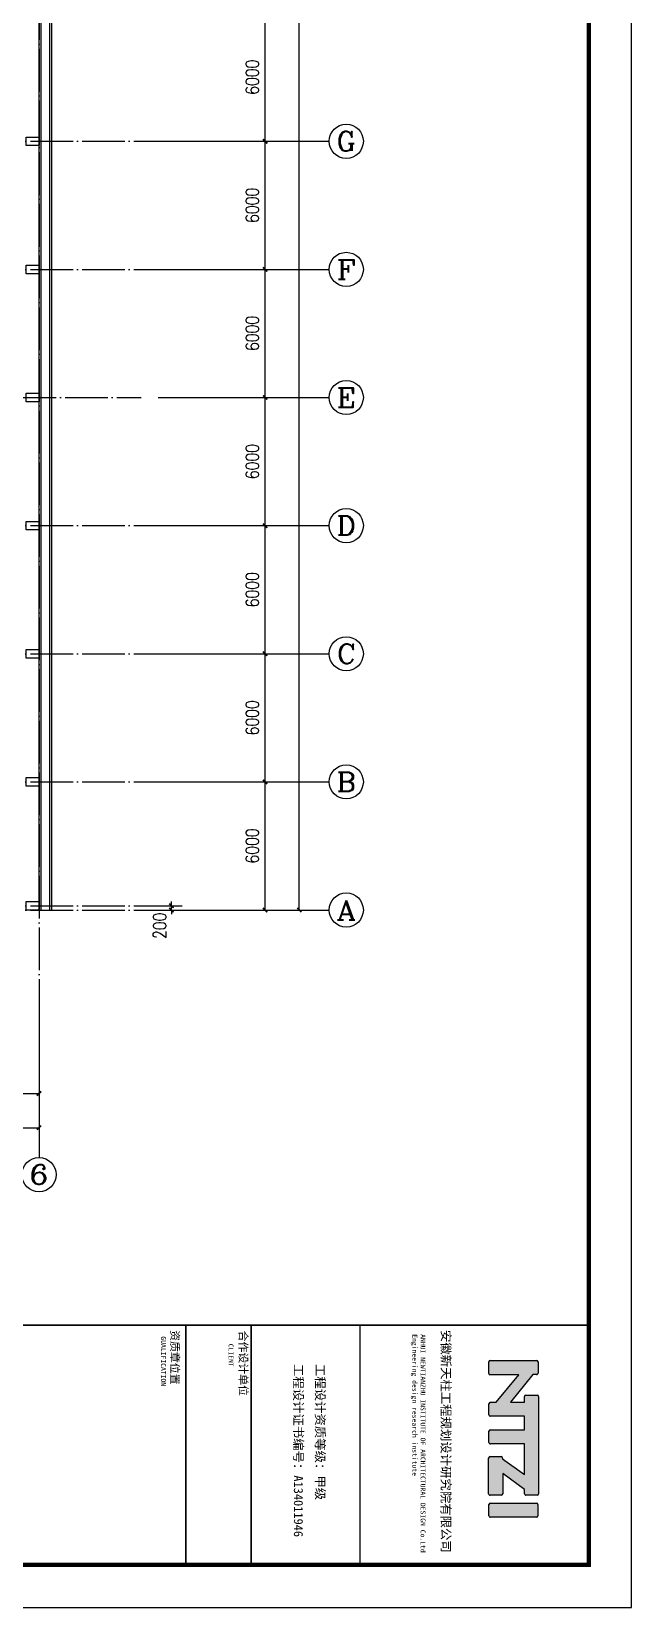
# Model space of a CAD drawing. Extents: x 31695611 to 39053694, y -59225 to 904195.
# Drawn here: x 38845481 to 38873573, y 755595 to 829399 of the extents above; entities that cross this region are included whole.
import ezdxf
from ezdxf.enums import TextEntityAlignment as Align

# ---------------------------------------------------------------- set-up
doc = ezdxf.new("R2010")
doc.units = 0
doc.header["$LTSCALE"] = 1000
doc.header["$MEASUREMENT"] = 0
doc.linetypes.add('ACAD_ISO04W100', pattern=[30.5, 24, -3, 0.5, -3])
doc.linetypes.add('DOTE', pattern=[2.42, 2, -0.2, 0.02, -0.2])
doc.layers.get('0').update_dxf_attribs({"linetype": 'CONTINUOUS'})
doc.layers.get('DEFPOINTS').update_dxf_attribs({"linetype": 'CONTINUOUS'})
for name, color, linetype in [('AXIS', 3, 'CONTINUOUS'), ('AXIS_TEXT', 7, 'CONTINUOUS'), ('DOTE', 1, 'ACAD_ISO04W100'), ('PUB_DIM', 3, 'CONTINUOUS'), ('PUB_TEXT', 7, 'CONTINUOUS'), ('PUB_TITLE', 4, 'CONTINUOUS')]:
    doc.layers.add(name, color=color, linetype=linetype)
doc.styles.add('_TCH_AXIS', font='COMPLEX', dxfattribs={"bigfont": 'GBCBIG'})
doc.styles.add('COMPLEX', font='COMPLEX')
doc.styles.add('DIM_FONT', font='SIMPLEX.shx', dxfattribs={"width": 0.8})
doc.styles.add('TQ', font='')
doc.styles.get('TQ').set_extended_font_data('SimSun')
doc.dimstyles.new('DIMN200', dxfattribs={"dimscale": 2, "dimtxt": 300, "dimasz": 100, "dimexe": 250, "dimexo": 300, "dimgap": 150, "dimtad": 1, "dimdec": 0, "dimzin": 0, "dimtxsty": 'DIM_FONT', "dimblk": 'ARCHTICK', "dimcen": 0.09, "dimclrt": 7, "dimazin": 3, "dimtfac": 1, "dimtdec": 0, "dimtix": 1, "dimtmove": 0, "dimatfit": 3, "dimtolj": 1, "dimtzin": 0})

# ---------------------------------------------------------------- blocks, each defined once
blk = doc.blocks.new('TK')
h = blk.add_hatch(color=256)
h.paths.add_polyline_path([(31009895, -54327), (31010541, -54856), (31010541, -54993, 0.414214), (31010573, -55025), (31010836, -55025, 0.414214), (31010868, -54993), (31010868, -54194), (31011182, -54194), (31011182, -54992, 0.414214), (31011214, -55024), (31011484, -55024, 0.414214), (31011516, -54992), (31011516, -54195), (31012229, -54195), (31011867, -54706), (31011845, -54706, 0.414214), (31011813, -54738), (31011813, -55000, 0.414214), (31011845, -55032), (31012685, -55032, 0.414214), (31012717, -55000), (31012717, -54736, 0.414214), (31012685, -54704), (31012205, -54704), (31012579, -54190), (31012686, -54190, 0.414214), (31012718, -54158), (31012718, -53897, 0.414214), (31012686, -53865), (31010407, -53865, 0.414214), (31010375, -53897), (31010375, -54164, 0.414214), (31010407, -54196), (31010538, -54196), (31010538, -54524), (31009893, -53997), (31009893, -53908, 0.41489), (31009861, -53876), (31009593, -53876, 0.414214), (31009561, -53908), (31009561, -54996, 0.414214), (31009593, -55028), (31009863, -55028, 0.414214), (31009895, -54996)])
h.paths.add_polyline_path([(31012899, -54993, 0.414214), (31012931, -55025), (31013198, -55025, 0.414214), (31013230, -54993), (31013230, -53909, 0.414214), (31013198, -53877), (31012931, -53877, 0.414214), (31012899, -53909)])
for p, q in [((31009593, -53876), (31009861, -53876)), ((31010407, -53865), (31012686, -53865)), ((31009561, -54996), (31009561, -53908)), ((31009893, -53908), (31009893, -53997)), ((31009893, -53997), (31010538, -54524)), ((31010375, -54164), (31010375, -53897)), ((31010538, -54196), (31010407, -54196)), ((31010538, -54524), (31010538, -54196)), ((31011182, -54194), (31010868, -54194)), ((31010868, -54194), (31010868, -54993)), ((31011182, -54992), (31011182, -54194)), ((31012229, -54195), (31011516, -54195)), ((31011516, -54195), (31011516, -54992)), ((31011867, -54706), (31012229, -54195)), ((31012579, -54190), (31012205, -54704)), ((31012686, -54190), (31012579, -54190)), ((31012718, -53897), (31012718, -54158)), ((31012899, -54993), (31012899, -53909)), ((31012931, -53877), (31013198, -53877)), ((31013230, -53909), (31013230, -54993)), ((31010541, -54856), (31009895, -54327)), ((31009895, -54327), (31009895, -54996)), ((31010541, -54993), (31010541, -54856)), ((31011813, -55000), (31011813, -54738)), ((31011845, -54706), (31011867, -54706)), ((31012205, -54704), (31012685, -54704)), ((31012717, -54736), (31012717, -55000)), ((31009863, -55028), (31009593, -55028)), ((31010836, -55025), (31010573, -55025)), ((31011484, -55024), (31011214, -55024)), ((31012685, -55032), (31011845, -55032)), ((31013198, -55025), (31012931, -55025))]:
    blk.add_line(p, q)
for centre, start, end in [((31009593, -53908), 90, 180), ((31009861, -53908), 359.8676, 90), ((31010407, -53897), 90, 180), ((31012686, -53897), 0, 90), ((31010407, -54164), 180, 270), ((31012686, -54158), 270, 0), ((31012931, -53909), 90, 180), ((31013198, -53909), 0, 90), ((31011845, -54738), 90, 180), ((31012685, -54736), 0, 90), ((31009593, -54996), 180, 270), ((31009863, -54996), 270, 0), ((31010573, -54993), 180, 270), ((31010836, -54993), 270, 0), ((31011214, -54992), 180, 270), ((31011484, -54992), 270, 0), ((31011845, -55000), 180, 270), ((31012685, -55000), 270, 0), ((31012931, -54993), 180, 270), ((31013198, -54993), 270, 0)]:
    blk.add_arc(centre, 32, start, end)
at = {"layer": 'PUB_TEXT'}
for q in [(31013606, -52688), (31014342, -53218)]:
    blk.add_line((31014342, -52688), q, dxfattribs=at)
at = {"layer": 'PUB_TITLE'}
for p, q in [((31014342, -52688), (31008732, -52688)), ((31008730, -62123), (31014340, -62123))]:
    blk.add_line(p, q, dxfattribs=at)
for points, const_width in [([(31008732, -52688), (31008732, -92688)], 42.5), ([(31008732, -58043), (31014342, -58043)], 25.5), ([(31008732, -60593), (31014342, -60593)], 42.5), ([(31008732, -62123), (31014342, -62123)], 42.5)]:
    blk.add_lwpolyline(points, dxfattribs=dict(at, const_width=const_width))
at = {"layer": 'PUB_TEXT', "char_height": 212.5, "attachment_point": 1, "style": 'TQ'}
for s, insert in [('安徽新天柱工程规划设计研究院有限公司 ', (31008846, -55925)), ('工程设计资质等级：甲级 ', (31009642, -58869)), ('工程设计证书编号：{\\C0;A134011946} ', (31009642, -59379))]:
    blk.add_mtext(s, dxfattribs=dict(at, insert=insert))
at = {"layer": 'PUB_TEXT', "attachment_point": 1, "style": 'TQ'}
for s, insert, char_height, width in [('ANHUI NEWTIANZHU INSTITUTE OF ARCHITECTURAL DESIGN Co.Ltd\\PEngineering design research institute', (31008945, -56511), 114.75, 5257.35), ('合作设计单位', (31008862, -60683), 187, 1749.26), ('CLIENT', (31009168, -61006), 114.8, 2399.55), ('资质章位置', (31008851, -62285), 187, 2125), ('GUALIFICATION', (31008995, -62587), 114.75, 2680.9)]:
    blk.add_mtext(s, dxfattribs=dict(at, insert=insert, char_height=char_height, width=width))
blk = doc.blocks.new('_ARCHTICK')
at = {"color": 0, "linetype": 'BYBLOCK', "const_width": 0.4}
blk.add_lwpolyline([(-0.5, -0.5), (0.5, 0.5)], dxfattribs=at)
blk = doc.blocks.new('*D1040')
at = {"layer": 'DEFPOINTS', "color": 0}
for p in [(38850695, 788459), (38850695, 788259), (38852033, 788459)]:
    blk.add_point(p, dxfattribs=at)
at = {"layer": 'PUB_DIM', "color": 0}
for p, q in [((38851295, 788459), (38852533, 788459)), ((38851295, 788259), (38852533, 788259)), ((38852033, 788459), (38852033, 788659)), ((38852033, 788259), (38852033, 788459)), ((38852033, 788259), (38852033, 788059))]:
    blk.add_line(p, q, dxfattribs=at)
at = {"layer": 'PUB_DIM', "color": 0, "xscale": 200, "yscale": 200, "zscale": 200}
for p, rotation in [((38852033, 788459), 269.9998904608412), ((38852033, 788259), 89.99989046084113)]:
    blk.add_blockref('_ARCHTICK', p, dxfattribs=dict(at, rotation=rotation))
at = {"layer": 'PUB_DIM', "color": 7, "insert": (38851483, 787519), "char_height": 600, "attachment_point": 5, "rotation": 89.99989, "style": 'DIM_FONT'}
blk.add_mtext('\\A1;200', dxfattribs=at)
blk = doc.blocks.new('*D1041')
at = {"layer": 'AXIS', "color": 0}
for p, q in [((38852018, 794258), (38856918, 794258)), ((38856418, 788258), (38856418, 794258)), ((38852018, 788258), (38856918, 788258))]:
    blk.add_line(p, q, dxfattribs=at)
at = {"layer": 'DEFPOINTS', "color": 0}
for p in [(38851418, 794258), (38856418, 794258), (38851418, 788258)]:
    blk.add_point(p, dxfattribs=at)
at = {"layer": 'AXIS', "color": 0, "xscale": 200, "yscale": 200, "zscale": 200}
for p, rotation in [((38856418, 794258), 89.99989046034315), ((38856418, 788258), 269.9998904603431)]:
    blk.add_blockref('_ARCHTICK', p, dxfattribs=dict(at, rotation=rotation))
at = {"layer": 'AXIS', "color": 7, "insert": (38855818, 791259), "char_height": 600, "attachment_point": 5, "rotation": 89.99989, "style": 'DIM_FONT'}
blk.add_mtext('\\A1;6000', dxfattribs=at)
blk = doc.blocks.new('*D1042')
at = {"layer": 'AXIS', "color": 0}
for p, q in [((38852018, 800258), (38856918, 800258)), ((38856418, 794258), (38856418, 800258)), ((38852018, 794258), (38856918, 794258))]:
    blk.add_line(p, q, dxfattribs=at)
at = {"layer": 'DEFPOINTS', "color": 0}
for p in [(38851418, 800258), (38856418, 800258), (38851418, 794258)]:
    blk.add_point(p, dxfattribs=at)
at = {"layer": 'AXIS', "color": 0, "xscale": 200, "yscale": 200, "zscale": 200}
for p, rotation in [((38856418, 800258), 89.9998904604143), ((38856418, 794258), 269.9998904604143)]:
    blk.add_blockref('_ARCHTICK', p, dxfattribs=dict(at, rotation=rotation))
at = {"layer": 'AXIS', "color": 7, "insert": (38855818, 797259), "char_height": 600, "attachment_point": 5, "rotation": 89.99989, "style": 'DIM_FONT'}
blk.add_mtext('\\A1;6000', dxfattribs=at)
blk = doc.blocks.new('*D1043')
at = {"layer": 'AXIS', "color": 0}
for p, q in [((38852018, 806258), (38856918, 806258)), ((38856418, 800258), (38856418, 806258)), ((38852018, 800258), (38856918, 800258))]:
    blk.add_line(p, q, dxfattribs=at)
at = {"layer": 'DEFPOINTS', "color": 0}
for p in [(38851418, 806258), (38856418, 806258), (38851418, 800258)]:
    blk.add_point(p, dxfattribs=at)
at = {"layer": 'AXIS', "color": 0, "xscale": 200, "yscale": 200, "zscale": 200}
for p, rotation in [((38856418, 806258), 89.99989046034315), ((38856418, 800258), 269.9998904603431)]:
    blk.add_blockref('_ARCHTICK', p, dxfattribs=dict(at, rotation=rotation))
at = {"layer": 'AXIS', "color": 7, "insert": (38855818, 803259), "char_height": 600, "attachment_point": 5, "rotation": 89.99989, "style": 'DIM_FONT'}
blk.add_mtext('\\A1;6000', dxfattribs=at)
blk = doc.blocks.new('*D1044')
at = {"layer": 'AXIS', "color": 0}
for p, q in [((38852018, 812258), (38856918, 812258)), ((38856418, 806258), (38856418, 812258)), ((38852018, 806258), (38856918, 806258))]:
    blk.add_line(p, q, dxfattribs=at)
at = {"layer": 'DEFPOINTS', "color": 0}
for p in [(38851418, 812258), (38856418, 812258), (38851418, 806258)]:
    blk.add_point(p, dxfattribs=at)
at = {"layer": 'AXIS', "color": 0, "xscale": 200, "yscale": 200, "zscale": 200}
for p, rotation in [((38856418, 812258), 89.99989046034315), ((38856418, 806258), 269.9998904603431)]:
    blk.add_blockref('_ARCHTICK', p, dxfattribs=dict(at, rotation=rotation))
at = {"layer": 'AXIS', "color": 7, "insert": (38855818, 809259), "char_height": 600, "attachment_point": 5, "rotation": 89.99989, "style": 'DIM_FONT'}
blk.add_mtext('\\A1;6000', dxfattribs=at)
blk = doc.blocks.new('*D1045')
at = {"layer": 'AXIS', "color": 0}
for p, q in [((38852018, 818258), (38856918, 818258)), ((38856418, 812258), (38856418, 818258)), ((38852018, 812258), (38856918, 812258))]:
    blk.add_line(p, q, dxfattribs=at)
at = {"layer": 'DEFPOINTS', "color": 0}
for p in [(38851418, 818258), (38856418, 818258), (38851418, 812258)]:
    blk.add_point(p, dxfattribs=at)
at = {"layer": 'AXIS', "color": 0, "xscale": 200, "yscale": 200, "zscale": 200}
for p, rotation in [((38856418, 818258), 89.9998904604143), ((38856418, 812258), 269.9998904604143)]:
    blk.add_blockref('_ARCHTICK', p, dxfattribs=dict(at, rotation=rotation))
at = {"layer": 'AXIS', "color": 7, "insert": (38855818, 815259), "char_height": 600, "attachment_point": 5, "rotation": 89.99989, "style": 'DIM_FONT'}
blk.add_mtext('\\A1;6000', dxfattribs=at)
blk = doc.blocks.new('*D1046')
at = {"layer": 'AXIS', "color": 0}
for p, q in [((38852018, 824258), (38856918, 824258)), ((38856418, 818258), (38856418, 824258)), ((38852018, 818258), (38856918, 818258))]:
    blk.add_line(p, q, dxfattribs=at)
at = {"layer": 'DEFPOINTS', "color": 0}
for p in [(38851418, 824258), (38856418, 824258), (38851418, 818258)]:
    blk.add_point(p, dxfattribs=at)
at = {"layer": 'AXIS', "color": 0, "xscale": 200, "yscale": 200, "zscale": 200}
for p, rotation in [((38856418, 824258), 89.99989046034315), ((38856418, 818258), 269.9998904603431)]:
    blk.add_blockref('_ARCHTICK', p, dxfattribs=dict(at, rotation=rotation))
at = {"layer": 'AXIS', "color": 7, "insert": (38855818, 821259), "char_height": 600, "attachment_point": 5, "rotation": 89.99989, "style": 'DIM_FONT'}
blk.add_mtext('\\A1;6000', dxfattribs=at)
blk = doc.blocks.new('*D1047')
at = {"layer": 'AXIS', "color": 0}
for p, q in [((38852018, 830258), (38856918, 830258)), ((38856418, 824258), (38856418, 830258)), ((38852018, 824258), (38856918, 824258))]:
    blk.add_line(p, q, dxfattribs=at)
at = {"layer": 'DEFPOINTS', "color": 0}
for p in [(38851418, 830258), (38856418, 830258), (38851418, 824258)]:
    blk.add_point(p, dxfattribs=at)
at = {"layer": 'AXIS', "color": 0, "xscale": 200, "yscale": 200, "zscale": 200}
for p, rotation in [((38856418, 830258), 89.99989046034315), ((38856418, 824258), 269.9998904603431)]:
    blk.add_blockref('_ARCHTICK', p, dxfattribs=dict(at, rotation=rotation))
at = {"layer": 'AXIS', "color": 7, "insert": (38855818, 827259), "char_height": 600, "attachment_point": 5, "rotation": 89.99989, "style": 'DIM_FONT'}
blk.add_mtext('\\A1;6000', dxfattribs=at)
blk = doc.blocks.new('*D1056')
at = {"layer": 'AXIS', "color": 0}
for p, q in [((38852018, 878259), (38858518, 878258)), ((38858018, 788258), (38858018, 878258)), ((38852018, 788259), (38858518, 788258))]:
    blk.add_line(p, q, dxfattribs=at)
at = {"layer": 'DEFPOINTS', "color": 0}
for p in [(38851418, 878259), (38858018, 878258), (38851418, 788259)]:
    blk.add_point(p, dxfattribs=at)
at = {"layer": 'AXIS', "color": 0, "xscale": 200, "yscale": 200, "zscale": 200}
for p, rotation in [((38858018, 878258), 89.99989046036686), ((38858018, 788258), 269.9998904603668)]:
    blk.add_blockref('_ARCHTICK', p, dxfattribs=dict(at, rotation=rotation))
at = {"layer": 'AXIS', "color": 7, "insert": (38857418, 833258), "char_height": 600, "attachment_point": 5, "rotation": 89.99989, "style": 'DIM_FONT'}
blk.add_mtext('\\A1;90000', dxfattribs=at)
blk = doc.blocks.new('*D1078')
at = {"layer": 'AXIS', "color": 0}
for p, q in [((38839832, 784065), (38839832, 779165)), ((38845832, 784065), (38845832, 779165)), ((38839832, 779665), (38845832, 779665))]:
    blk.add_line(p, q, dxfattribs=at)
at = {"layer": 'DEFPOINTS', "color": 0}
for p in [(38839832, 784665), (38845832, 784665), (38845832, 779665)]:
    blk.add_point(p, dxfattribs=at)
at = {"layer": 'AXIS', "color": 0, "xscale": 200, "yscale": 200, "zscale": 200, "rotation": 180}
blk.add_blockref('_ARCHTICK', (38839832, 779665), dxfattribs=at)
at = {"layer": 'AXIS', "color": 0, "xscale": 200, "yscale": 200, "zscale": 200}
blk.add_blockref('_ARCHTICK', (38845832, 779665), dxfattribs=at)
at = {"layer": 'AXIS', "color": 7, "insert": (38842832, 780265), "char_height": 600, "attachment_point": 5, "style": 'DIM_FONT'}
blk.add_mtext('\\A1;6000', dxfattribs=at)
blk = doc.blocks.new('*D1079')
at = {"layer": 'AXIS', "color": 0}
for p, q in [((38815832, 784065), (38815832, 777565)), ((38845832, 784065), (38845832, 777565)), ((38815832, 778065), (38845832, 778065))]:
    blk.add_line(p, q, dxfattribs=at)
at = {"layer": 'DEFPOINTS', "color": 0}
for p in [(38815832, 784665), (38845832, 784665), (38845832, 778065)]:
    blk.add_point(p, dxfattribs=at)
at = {"layer": 'AXIS', "color": 0, "xscale": 200, "yscale": 200, "zscale": 200, "rotation": 180}
blk.add_blockref('_ARCHTICK', (38815832, 778065), dxfattribs=at)
at = {"layer": 'AXIS', "color": 0, "xscale": 200, "yscale": 200, "zscale": 200}
blk.add_blockref('_ARCHTICK', (38845832, 778065), dxfattribs=at)
at = {"layer": 'AXIS', "color": 7, "insert": (38830832, 778665), "char_height": 600, "attachment_point": 5, "style": 'DIM_FONT'}
blk.add_mtext('\\A1;30000', dxfattribs=at)
blk = doc.blocks.new('_AXISO')
blk.add_circle((0, 0), 0.5)
at = {"layer": 'AXIS_TEXT', "style": 'COMPLEX', "width": 1.041667}
blk.add_attdef('A', text='', height=0.56, dxfattribs=at).set_placement((-0.25, -0.28), (0.25, -0.28), align=Align.FIT)

msp = doc.modelspace()

# ---------------------------------------------------------------- linework, layer by layer
for p, q in [((38845831.9, 788258.6), (38845831.9, 878258.6)), ((38845931.9, 788258.6), (38845931.9, 878258.6)), ((38846331.9, 788258.6), (38846331.9, 878258.6)), ((38846431.9, 788258.6), (38846431.9, 878258.6))]:
    msp.add_line(p, q)
for points in [[(38845231.9, 824058.6), (38845231.9, 824458.6), (38845831.9, 824458.6), (38845831.9, 824058.6)], [(38845231.9, 818058.6), (38845231.9, 818458.6), (38845831.9, 818458.6), (38845831.9, 818058.6)], [(38845231.9, 812058.6), (38845231.9, 812458.6), (38845831.9, 812458.6), (38845831.9, 812058.6)], [(38845231.9, 806058.6), (38845231.9, 806458.6), (38845831.9, 806458.6), (38845831.9, 806058.6)], [(38845231.9, 800058.6), (38845231.9, 800458.6), (38845831.9, 800458.6), (38845831.9, 800058.6)], [(38845231.9, 794058.6), (38845231.9, 794458.6), (38845831.9, 794458.6), (38845831.9, 794058.6)], [(38845231.9, 788258.6), (38845231.9, 788658.6), (38845831.9, 788658.6), (38845831.9, 788258.6)]]:
    msp.add_lwpolyline(points, close=True)
at = {"layer": 'AXIS'}
for p, q in [((38851417.6, 824258.5), (38859417.6, 824258.5)), ((38851417.6, 818258.5), (38859417.6, 818258.5)), ((38851417.6, 812258.5), (38859417.6, 812258.5)), ((38851417.6, 806258.5), (38859417.6, 806258.5)), ((38851417.6, 800258.5), (38859417.6, 800258.5)), ((38851417.6, 794258.5), (38859417.6, 794258.5)), ((38851417.6, 788258.5), (38859417.6, 788258.5)), ((38845831.9, 784664.7), (38845831.9, 776664.7))]:
    msp.add_line(p, q, dxfattribs=at)
at = {"layer": 'DOTE', "linetype": 'DOTE'}
for p, q in [((38845831.9, 884242.1), (38845831.9, 784664.7)), ((38811552.3, 824258.6), (38851417.6, 824258.5)), ((38811552.3, 818258.6), (38851417.6, 818258.5)), ((38810752.3, 812258.6), (38850617.6, 812258.5)), ((38811552.3, 806258.6), (38851417.6, 806258.5)), ((38811552.3, 800258.6), (38851417.6, 800258.5)), ((38811552.3, 794258.6), (38851417.6, 794258.5)), ((38811552.3, 788458.6), (38851417.6, 788458.5)), ((38811552.3, 788258.6), (38851417.6, 788258.5))]:
    msp.add_line(p, q, dxfattribs=at)
at = {"layer": 'PUB_TITLE'}
msp.add_lwpolyline([(38789572.6, 755595.5), (38873572.6, 755595.5), (38873572.6, 904195.5), (38789572.6, 904195.5)], close=True, dxfattribs=at)
at = {"layer": 'PUB_TITLE', "const_width": 200}
msp.add_lwpolyline([(38791572.6, 757595.5), (38871572.6, 757595.5), (38871572.6, 899195.5), (38791572.6, 899195.5)], close=True, dxfattribs=at)

# ---------------------------------------------------------------- block references
at = {"xscale": 2, "yscale": 2, "zscale": 2, "rotation": 270}
msp.add_blockref('TK', (38976949.4, 62786284.7), dxfattribs=at)
msp.add_blockref('TK', (38976949.4, 62786284.7), dxfattribs=at)
at = {"layer": 'AXIS'}
ref = msp.add_blockref('_AXISO', (38860217.6, 824258.5), dxfattribs=dict(at, xscale=1600, yscale=1600, zscale=1600))
ref.add_attrib('A', 'G', dxfattribs={"layer": 'AXIS_TEXT', "height": 905.1, "style": '_TCH_AXIS', "width": 1.166667}).set_placement((38859765.1, 823805.9), (38860670.2, 823805.9), align=Align.FIT)
ref = msp.add_blockref('_AXISO', (38860217.6, 818258.5), dxfattribs=dict(at, xscale=1600, yscale=1600, zscale=1600))
ref.add_attrib('A', 'F', dxfattribs={"layer": 'AXIS_TEXT', "height": 905.1, "style": '_TCH_AXIS', "width": 1.3125}).set_placement((38859765.1, 817805.9), (38860670.2, 817805.9), align=Align.FIT)
ref = msp.add_blockref('_AXISO', (38860217.6, 812258.5), dxfattribs=dict(at, xscale=1600, yscale=1600, zscale=1600))
ref.add_attrib('A', 'E', dxfattribs={"layer": 'AXIS_TEXT', "height": 905.1, "style": '_TCH_AXIS', "width": 1.3125}).set_placement((38859765.1, 811805.9), (38860670.2, 811805.9), align=Align.FIT)
ref = msp.add_blockref('_AXISO', (38860217.6, 806258.5), dxfattribs=dict(at, xscale=1600, yscale=1600, zscale=1600))
ref.add_attrib('A', 'D', dxfattribs={"layer": 'AXIS_TEXT', "height": 905.1, "style": '_TCH_AXIS', "width": 1.235294}).set_placement((38859765, 805805.9), (38860670.1, 805805.9), align=Align.FIT)
ref = msp.add_blockref('_AXISO', (38860217.6, 800258.5), dxfattribs=dict(at, xscale=1600, yscale=1600, zscale=1600))
ref.add_attrib('A', 'C', dxfattribs={"layer": 'AXIS_TEXT', "height": 905.1, "style": '_TCH_AXIS', "width": 1.4}).set_placement((38859765, 799805.9), (38860670.1, 799805.9), align=Align.FIT)
ref = msp.add_blockref('_AXISO', (38860217.6, 794258.5), dxfattribs=dict(at, xscale=1600, yscale=1600, zscale=1600))
ref.add_attrib('A', 'B', dxfattribs={"layer": 'AXIS_TEXT', "height": 905.1, "style": '_TCH_AXIS', "width": 1.235294}).set_placement((38859765, 793805.9), (38860670.1, 793805.9), align=Align.FIT)
ref = msp.add_blockref('_AXISO', (38860217.6, 788258.5), dxfattribs=dict(at, xscale=1600, yscale=1600, zscale=1600))
ref.add_attrib('A', 'A', dxfattribs={"layer": 'AXIS_TEXT', "height": 905.1, "style": '_TCH_AXIS', "width": 1.166667}).set_placement((38859765, 787805.9), (38860670.1, 787805.9), align=Align.FIT)
ref = msp.add_blockref('_AXISO', (38845831.9, 775864.7), dxfattribs=dict(at, xscale=1600, yscale=1600, zscale=1600))
ref.add_attrib('A', '6', dxfattribs={"layer": 'AXIS_TEXT', "height": 905.1, "style": '_TCH_AXIS', "width": 1.5}).set_placement((38845379.3, 775412.1), (38846284.4, 775412.1), align=Align.FIT)

# ---------------------------------------------------------------- dimensions: what is measured, and where the dimension line sits
for p1, p2, distance, picture, middle in [((38851417.6, 788258.5), (38851417.7, 878258.5), -6600, '*D1056', (38857417.6, 833258.5)), ((38851417.6, 824258.5), (38851417.6, 830258.5), -5000, '*D1047', (38855817.6, 827258.5)), ((38851417.6, 818258.5), (38851417.6, 824258.5), -5000, '*D1046', (38855817.6, 821258.5)), ((38851417.6, 812258.5), (38851417.6, 818258.5), -5000, '*D1045', (38855817.6, 815258.5)), ((38851417.6, 806258.5), (38851417.6, 812258.5), -5000, '*D1044', (38855817.6, 809258.5)), ((38851417.6, 800258.5), (38851417.6, 806258.5), -5000, '*D1043', (38855817.6, 803258.5)), ((38851417.6, 794258.5), (38851417.6, 800258.5), -5000, '*D1042', (38855817.6, 797258.5)), ((38851417.6, 788258.5), (38851417.6, 794258.5), -5000, '*D1041', (38855817.6, 791258.5)), ((38815831.9, 784664.7), (38845831.9, 784664.7), -6600, '*D1079', (38830831.9, 778664.7)), ((38839831.9, 784664.7), (38845831.9, 784664.7), -5000, '*D1078', (38842831.9, 780264.7))]:
    dim = msp.add_aligned_dim(p1=p1, p2=p2, distance=distance, dimstyle='DIMN200', dxfattribs=at)
    dim.commit()
    dim.dimension.update_dxf_attribs({"geometry": picture, "text_midpoint": middle})
at = {"layer": 'PUB_DIM'}
dim = msp.add_linear_dim(base=(38852033.2, 788458.5), p1=(38850695.2, 788258.5), p2=(38850695.2, 788458.5), angle=89.99989, dimstyle='DIMN200', dxfattribs=at)
dim.commit()
dim.dimension.update_dxf_attribs({"geometry": '*D1040', "text_midpoint": (38851483.2, 787518.5), "dimtype": 129})

doc.saveas('drawing.dxf')
